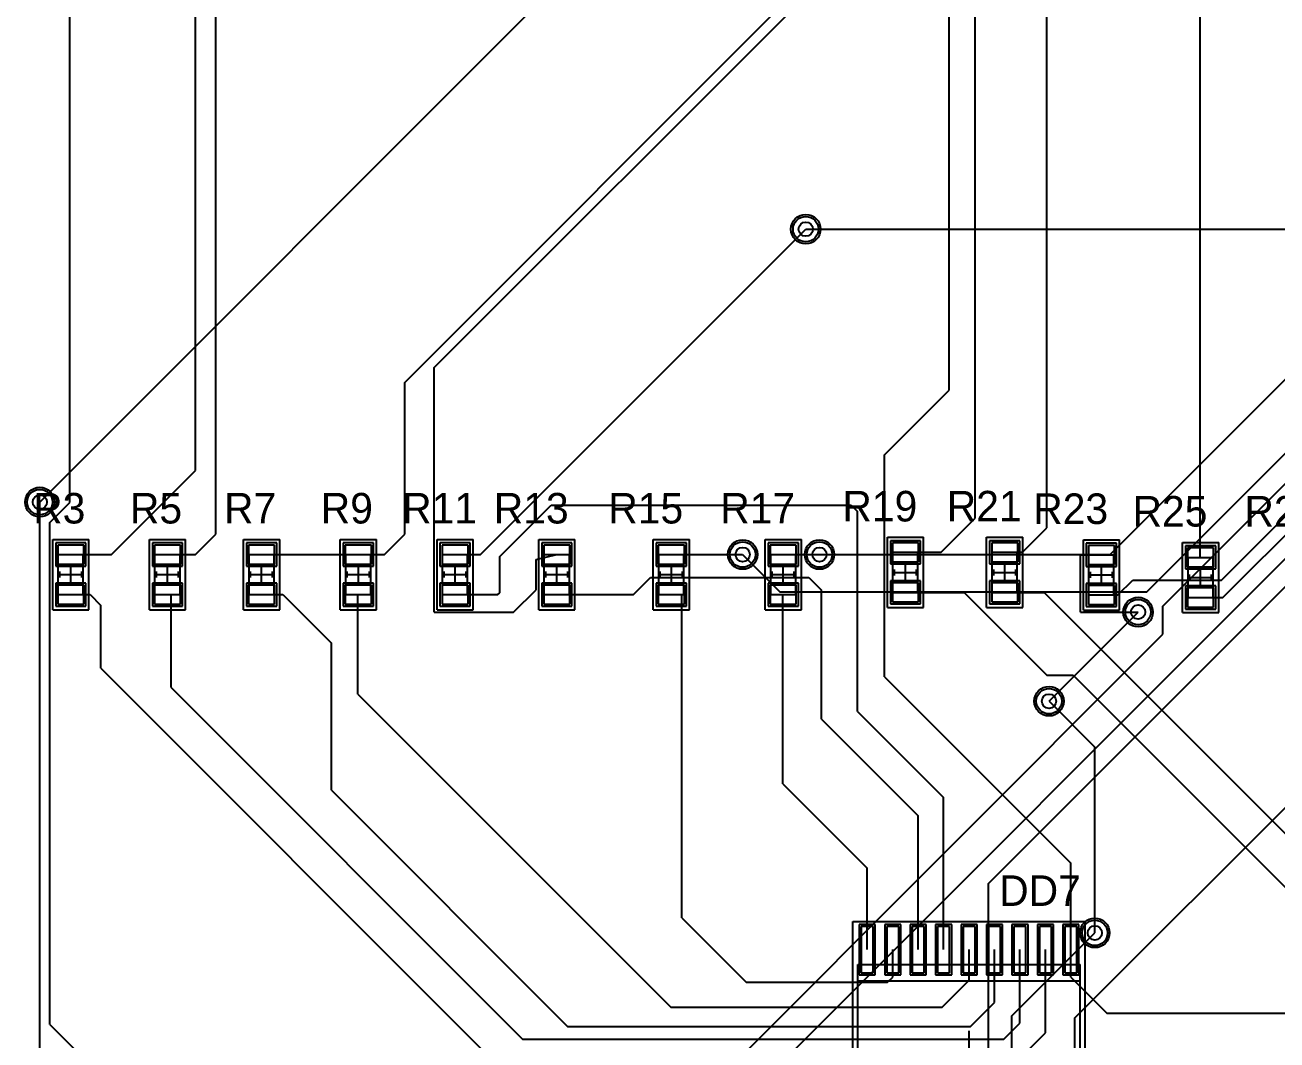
# Model space of a CAD drawing. Header units: millimetres. Extents: x 26 to 338, y 26 to 225.
# Drawn here: x 68.1 to 130.6, y 131.2 to 181.9 of the extents above; entities that cross this region are included whole.
import ezdxf

# ---------------------------------------------------------------- set-up
doc = ezdxf.new("R2010")
doc.units = ezdxf.units.MM
for name, color, linetype in [('BottomLayer', 5, 'Continuous'), ('BottomSolder', 6, 'Continuous'), ('Mechanical13', 56, 'Continuous'), ('Mechanical15', 56, 'Continuous'), ('MultiLayer', 9, 'Continuous'), ('TopLayer', 1, 'Continuous'), ('TopOverlay', 2, 'Continuous'), ('TopPaste', 8, 'Continuous'), ('TopSolder', 216, 'Continuous'), ('ViaHoleLayer', 16, 'Continuous')]:
    doc.layers.add(name, color=color, linetype=linetype)

msp = doc.modelspace()

# ---------------------------------------------------------------- linework, layer by layer
at = {"layer": 'BottomLayer'}
for p, q in [((68.809, 158.064), (95.758, 185.014)), ((122.225, 155.448), (151.435, 184.658)), ((124.856, 152.872), (155.854, 183.871)), ((98.577, 122.86), (158.039, 182.321)), ((124.054, 153.594), (152.451, 181.991)), ((116.154, 139.04), (158.928, 181.813)), ((107.036, 171.679), (131.623, 171.679)), ((120.472, 132.334), (150.165, 162.027)), ((103.886, 155.448), (105.74, 153.594)), ((107.721, 155.448), (122.225, 155.448)), ((105.74, 153.594), (124.054, 153.594)), ((119.177, 148.133), (123.622, 152.578)), ((124.856, 151.469), (124.856, 152.872)), ((97.104, 123.717), (124.856, 151.469)), ((116.154, 120.396), (116.154, 139.04)), ((117.323, 132.436), (121.463, 136.576)), ((117.323, 120.193), (117.323, 132.436)), ((120.472, 130.2), (120.472, 132.334))]:
    msp.add_line(p, q, dxfattribs=at)
for centre in [(107.036, 171.679), (68.809, 158.064), (103.886, 155.448), (107.721, 155.448), (123.622, 152.578), (119.177, 148.133), (121.463, 136.576)]:
    msp.add_circle(centre, 0.635, dxfattribs=at)
at = {"layer": 'BottomSolder'}
for centre in [(107.036, 171.679), (68.809, 158.064), (103.886, 155.448), (107.721, 155.448), (123.622, 152.578), (119.177, 148.133), (121.463, 136.576)]:
    msp.add_circle(centre, 0.737, dxfattribs=at)
at = {"layer": 'Mechanical13'}
for p, q in [((69.73, 153.448), (69.73, 155.448)), ((69.73, 155.448), (70.98, 155.448)), ((70.98, 153.448), (70.98, 155.448)), ((74.556, 153.448), (74.556, 155.448)), ((74.556, 155.448), (75.806, 155.448)), ((75.806, 153.448), (75.806, 155.448)), ((79.255, 153.448), (79.255, 155.448)), ((79.255, 155.448), (80.505, 155.448)), ((80.505, 153.448), (80.505, 155.448)), ((84.081, 153.448), (84.081, 155.448)), ((84.081, 155.448), (85.331, 155.448)), ((85.331, 153.448), (85.331, 155.448)), ((88.907, 153.448), (88.907, 155.448)), ((88.907, 155.448), (90.157, 155.448)), ((90.157, 153.448), (90.157, 155.448)), ((93.987, 153.448), (93.987, 155.448)), ((93.987, 155.448), (95.237, 155.448)), ((95.237, 153.448), (95.237, 155.448)), ((99.702, 153.448), (99.702, 155.448)), ((99.702, 155.448), (100.952, 155.448)), ((100.952, 153.448), (100.952, 155.448)), ((105.29, 153.448), (105.29, 155.448)), ((105.29, 155.448), (106.54, 155.448)), ((106.54, 153.448), (106.54, 155.448)), ((111.386, 153.559), (111.386, 155.559)), ((111.386, 155.559), (112.636, 155.559)), ((112.636, 153.559), (112.636, 155.559)), ((116.339, 153.559), (116.339, 155.559)), ((116.339, 155.559), (117.589, 155.559)), ((117.589, 153.559), (117.589, 155.559)), ((121.165, 153.432), (121.165, 155.432)), ((121.165, 155.432), (122.415, 155.432)), ((122.415, 153.432), (122.415, 155.432)), ((126.118, 153.305), (126.118, 155.305)), ((126.118, 155.305), (127.368, 155.305)), ((127.368, 153.305), (127.368, 155.305)), ((69.73, 153.448), (70.98, 153.448)), ((74.556, 153.448), (75.806, 153.448)), ((79.255, 153.448), (80.505, 153.448)), ((84.081, 153.448), (85.331, 153.448)), ((88.907, 153.448), (90.157, 153.448)), ((93.987, 153.448), (95.237, 153.448)), ((99.702, 153.448), (100.952, 153.448)), ((105.29, 153.448), (106.54, 153.448)), ((111.386, 153.559), (112.636, 153.559)), ((116.339, 153.559), (117.589, 153.559)), ((121.165, 153.432), (122.415, 153.432)), ((126.118, 153.305), (127.368, 153.305)), ((109.636, 134.991), (120.736, 134.991)), ((109.636, 127.391), (109.636, 134.991)), ((120.736, 127.391), (120.736, 134.991))]:
    msp.add_line(p, q, dxfattribs=at)
at = {"layer": 'Mechanical15'}
for p, q in [((111.111, 152.809), (111.111, 156.309)), ((111.111, 156.309), (112.911, 156.309)), ((112.911, 152.809), (112.911, 156.309)), ((116.064, 152.809), (116.064, 156.309)), ((116.064, 156.309), (117.864, 156.309)), ((117.864, 152.809), (117.864, 156.309)), ((69.455, 152.698), (69.455, 156.198)), ((69.455, 156.198), (71.255, 156.198)), ((71.255, 152.698), (71.255, 156.198)), ((74.281, 152.698), (74.281, 156.198)), ((74.281, 156.198), (76.081, 156.198)), ((76.081, 152.698), (76.081, 156.198)), ((78.98, 152.698), (78.98, 156.198)), ((78.98, 156.198), (80.78, 156.198)), ((80.78, 152.698), (80.78, 156.198)), ((83.806, 152.698), (83.806, 156.198)), ((83.806, 156.198), (85.606, 156.198)), ((85.606, 152.698), (85.606, 156.198)), ((88.632, 152.698), (88.632, 156.198)), ((88.632, 156.198), (90.432, 156.198)), ((90.432, 152.698), (90.432, 156.198)), ((93.712, 152.698), (93.712, 156.198)), ((93.712, 156.198), (95.512, 156.198)), ((95.512, 152.698), (95.512, 156.198)), ((99.427, 152.698), (99.427, 156.198)), ((99.427, 156.198), (101.227, 156.198)), ((101.227, 152.698), (101.227, 156.198)), ((105.015, 152.698), (105.015, 156.198)), ((105.015, 156.198), (106.815, 156.198)), ((106.815, 152.698), (106.815, 156.198)), ((120.89, 152.682), (120.89, 156.182)), ((120.89, 156.182), (122.69, 156.182)), ((122.69, 152.682), (122.69, 156.182)), ((125.843, 152.555), (125.843, 156.055)), ((125.843, 156.055), (127.643, 156.055)), ((127.643, 152.555), (127.643, 156.055)), ((112.011, 154.059), (112.011, 155.059)), ((116.964, 154.059), (116.964, 155.059)), ((69.855, 154.448), (70.855, 154.448)), ((70.355, 153.948), (70.355, 154.948)), ((74.681, 154.448), (75.681, 154.448)), ((75.181, 153.948), (75.181, 154.948)), ((79.38, 154.448), (80.38, 154.448)), ((79.88, 153.948), (79.88, 154.948)), ((84.206, 154.448), (85.206, 154.448)), ((84.706, 153.948), (84.706, 154.948)), ((89.032, 154.448), (90.032, 154.448)), ((89.532, 153.948), (89.532, 154.948)), ((94.112, 154.448), (95.112, 154.448)), ((94.612, 153.948), (94.612, 154.948)), ((99.827, 154.448), (100.827, 154.448)), ((100.327, 153.948), (100.327, 154.948)), ((105.415, 154.448), (106.415, 154.448)), ((105.915, 153.948), (105.915, 154.948)), ((111.511, 154.559), (112.511, 154.559)), ((116.464, 154.559), (117.464, 154.559)), ((121.29, 154.432), (122.29, 154.432)), ((121.79, 153.932), (121.79, 154.932)), ((126.743, 153.805), (126.743, 154.805)), ((126.243, 154.305), (127.243, 154.305)), ((69.455, 152.698), (71.255, 152.698)), ((74.281, 152.698), (76.081, 152.698)), ((78.98, 152.698), (80.78, 152.698)), ((83.806, 152.698), (85.606, 152.698)), ((88.632, 152.698), (90.432, 152.698)), ((93.712, 152.698), (95.512, 152.698)), ((99.427, 152.698), (101.227, 152.698)), ((105.015, 152.698), (106.815, 152.698)), ((111.111, 152.809), (112.911, 152.809)), ((116.064, 152.809), (117.864, 152.809)), ((120.89, 152.682), (122.69, 152.682)), ((125.843, 152.555), (127.643, 152.555)), ((109.386, 137.141), (120.986, 137.141)), ((109.386, 125.241), (109.386, 137.141)), ((120.986, 125.241), (120.986, 137.141)), ((115.186, 130.691), (115.186, 131.691))]:
    msp.add_line(p, q, dxfattribs=at)
at = {"layer": 'MultiLayer'}
for centre in [(107.036, 171.679), (68.809, 158.064), (103.886, 155.448), (107.721, 155.448), (123.622, 152.578), (119.177, 148.133), (121.463, 136.576)]:
    msp.add_circle(centre, 0.635, dxfattribs=at)
at = {"layer": 'TopLayer'}
for p, q in [((119.075, 156.778), (119.075, 211.861)), ((115.494, 157.261), (115.494, 211.234)), ((114.198, 163.652), (114.198, 210.879)), ((76.581, 159.639), (76.581, 209.626)), ((77.597, 156.464), (77.597, 203.911)), ((87.02, 164.033), (112.319, 189.332)), ((88.494, 164.77), (113.538, 189.814)), ((126.721, 155.305), (126.721, 189.763)), ((70.307, 158.039), (70.307, 188.57)), ((90.805, 155.448), (107.036, 171.679)), ((88.494, 152.578), (88.494, 164.77)), ((87.02, 156.464), (87.02, 164.033)), ((110.973, 160.426), (114.198, 163.652)), ((110.973, 149.352), (110.973, 160.426)), ((72.39, 155.448), (76.581, 159.639)), ((127.787, 154.178), (132.033, 158.424)), ((68.809, 97.587), (68.809, 158.064)), ((69.317, 157.048), (70.307, 158.039)), ((91.761, 155.351), (94.322, 157.912)), ((94.322, 157.912), (109.302, 157.912)), ((109.302, 157.912), (109.626, 157.587)), ((109.626, 147.625), (109.626, 157.587)), ((127.854, 153.305), (132.469, 157.92)), ((69.317, 132.004), (69.317, 157.048)), ((113.792, 155.559), (115.494, 157.261)), ((76.581, 155.448), (77.597, 156.464)), ((86.004, 155.448), (87.02, 156.464)), ((117.856, 155.559), (119.075, 156.778)), ((71.005, 155.923), (69.705, 155.923)), ((69.705, 155.923), (69.705, 154.973)), ((71.005, 154.973), (71.005, 155.923)), ((75.831, 155.923), (74.531, 155.923)), ((74.531, 155.923), (74.531, 154.973)), ((75.831, 154.973), (75.831, 155.923)), ((80.53, 155.923), (79.23, 155.923)), ((79.23, 155.923), (79.23, 154.973)), ((80.53, 154.973), (80.53, 155.923)), ((85.356, 155.923), (84.056, 155.923)), ((84.056, 155.923), (84.056, 154.973)), ((85.356, 154.973), (85.356, 155.923)), ((90.182, 155.923), (88.882, 155.923)), ((88.882, 155.923), (88.882, 154.973)), ((90.182, 154.973), (90.182, 155.923)), ((95.262, 155.923), (93.962, 155.923)), ((93.962, 155.923), (93.962, 154.973)), ((95.262, 154.973), (95.262, 155.923)), ((100.977, 155.923), (99.677, 155.923)), ((99.677, 155.923), (99.677, 154.973)), ((100.977, 154.973), (100.977, 155.923)), ((106.565, 155.923), (105.265, 155.923)), ((105.265, 155.923), (105.265, 154.973)), ((106.565, 154.973), (106.565, 155.923)), ((112.661, 156.034), (111.361, 156.034)), ((111.361, 156.034), (111.361, 155.084)), ((112.661, 155.084), (112.661, 156.034)), ((117.614, 156.034), (116.314, 156.034)), ((116.314, 156.034), (116.314, 155.084)), ((117.614, 155.084), (117.614, 156.034)), ((122.44, 155.907), (121.14, 155.907)), ((121.14, 155.907), (121.14, 154.957)), ((122.44, 154.957), (122.44, 155.907)), ((127.393, 155.78), (126.093, 155.78)), ((126.093, 155.78), (126.093, 154.83)), ((127.393, 154.83), (127.393, 155.78)), ((69.705, 154.973), (71.005, 154.973)), ((70.355, 155.448), (72.39, 155.448)), ((74.531, 154.973), (75.831, 154.973)), ((75.181, 155.448), (76.581, 155.448)), ((79.23, 154.973), (80.53, 154.973)), ((79.88, 155.448), (84.706, 155.448)), ((84.056, 154.973), (85.356, 154.973)), ((84.706, 155.448), (86.004, 155.448)), ((88.882, 154.973), (90.182, 154.973)), ((89.532, 155.448), (90.805, 155.448)), ((91.761, 153.539), (91.761, 155.351)), ((93.574, 155.194), (94.612, 155.448)), ((93.574, 153.695), (93.574, 155.194)), ((93.962, 154.973), (95.262, 154.973)), ((99.677, 154.973), (100.977, 154.973)), ((100.327, 155.448), (103.886, 155.448)), ((105.265, 154.973), (106.565, 154.973)), ((105.915, 155.448), (107.721, 155.448)), ((111.361, 155.084), (112.661, 155.084)), ((112.011, 155.559), (113.792, 155.559)), ((116.314, 155.084), (117.614, 155.084)), ((116.964, 155.559), (117.856, 155.559)), ((120.752, 152.578), (120.752, 155.432)), ((120.752, 155.432), (121.79, 155.432)), ((121.14, 154.957), (122.44, 154.957)), ((126.721, 155.305), (126.743, 155.305)), ((126.093, 154.83), (127.393, 154.83)), ((71.005, 153.923), (69.705, 153.923)), ((69.705, 153.923), (69.705, 152.973)), ((71.005, 152.973), (71.005, 153.923)), ((75.831, 153.923), (74.531, 153.923)), ((74.531, 153.923), (74.531, 152.973)), ((75.831, 152.973), (75.831, 153.923)), ((80.53, 153.923), (79.23, 153.923)), ((79.23, 153.923), (79.23, 152.973)), ((80.53, 152.973), (80.53, 153.923)), ((85.356, 153.923), (84.056, 153.923)), ((84.056, 153.923), (84.056, 152.973)), ((85.356, 152.973), (85.356, 153.923)), ((90.182, 153.923), (88.882, 153.923)), ((88.882, 153.923), (88.882, 152.973)), ((90.182, 152.973), (90.182, 153.923)), ((95.262, 153.923), (93.962, 153.923)), ((93.962, 153.923), (93.962, 152.973)), ((95.262, 152.973), (95.262, 153.923)), ((98.432, 153.448), (99.289, 154.305)), ((99.289, 154.305), (107.188, 154.305)), ((100.977, 153.923), (99.677, 153.923)), ((99.677, 153.923), (99.677, 152.973)), ((100.977, 152.973), (100.977, 153.923)), ((106.565, 153.923), (105.265, 153.923)), ((105.265, 153.923), (105.265, 152.973)), ((106.565, 152.973), (106.565, 153.923)), ((107.188, 154.305), (107.823, 153.67)), ((112.661, 154.034), (111.361, 154.034)), ((111.361, 154.034), (111.361, 153.084)), ((112.661, 153.084), (112.661, 154.034)), ((117.614, 154.034), (116.314, 154.034)), ((116.314, 154.034), (116.314, 153.084)), ((117.614, 153.084), (117.614, 154.034)), ((122.44, 153.907), (121.14, 153.907)), ((121.14, 153.907), (121.14, 152.957)), ((122.44, 152.957), (122.44, 153.907)), ((122.611, 153.432), (123.357, 154.178)), ((123.357, 154.178), (127.787, 154.178)), ((127.393, 153.78), (126.093, 153.78)), ((126.093, 153.78), (126.093, 152.83)), ((127.393, 152.83), (127.393, 153.78)), ((70.355, 153.448), (71.317, 153.448)), ((71.317, 153.448), (71.857, 152.908)), ((75.181, 153.448), (75.362, 153.448)), ((75.362, 148.819), (75.362, 153.448)), ((79.88, 153.448), (80.943, 153.448)), ((80.943, 153.448), (83.363, 151.028)), ((84.684, 153.448), (84.706, 153.448)), ((84.684, 148.488), (84.684, 153.448)), ((89.532, 153.448), (91.671, 153.448)), ((91.671, 153.448), (91.761, 153.539)), ((92.456, 152.578), (93.574, 153.695)), ((94.612, 153.448), (98.432, 153.448)), ((100.327, 153.448), (100.85, 153.448)), ((100.85, 137.326), (100.85, 153.448)), ((105.893, 153.448), (105.915, 153.448)), ((105.893, 144.018), (105.893, 153.448)), ((107.823, 147.244), (107.823, 153.67)), ((111.361, 153.084), (112.661, 153.084)), ((112.011, 153.559), (114.935, 153.559)), ((114.935, 153.559), (119.066, 149.428)), ((116.314, 153.084), (117.614, 153.084)), ((116.964, 153.559), (118.932, 153.559)), ((118.932, 153.559), (138.908, 133.583)), ((121.79, 153.432), (122.611, 153.432)), ((126.743, 153.305), (127.854, 153.305)), ((69.705, 152.973), (71.005, 152.973)), ((71.857, 149.784), (71.857, 152.908)), ((74.531, 152.973), (75.831, 152.973)), ((79.23, 152.973), (80.53, 152.973)), ((84.056, 152.973), (85.356, 152.973)), ((88.494, 152.578), (92.456, 152.578)), ((88.882, 152.973), (90.182, 152.973)), ((93.962, 152.973), (95.262, 152.973)), ((99.677, 152.973), (100.977, 152.973)), ((105.265, 152.973), (106.565, 152.973)), ((120.752, 152.578), (123.622, 152.578)), ((121.14, 152.957), (122.44, 152.957)), ((126.093, 152.83), (127.393, 152.83)), ((83.363, 143.688), (83.363, 151.028)), ((71.857, 149.784), (90.893, 130.747)), ((110.973, 149.352), (120.266, 140.059)), ((119.066, 149.428), (120.381, 149.428)), ((120.381, 149.428), (136.729, 133.079)), ((75.362, 148.819), (92.9, 131.281)), ((84.684, 148.488), (100.305, 132.867)), ((119.177, 148.133), (121.463, 145.847)), ((109.626, 147.625), (113.916, 143.335)), ((107.823, 147.244), (112.646, 142.421)), ((121.463, 136.576), (121.463, 145.847)), ((105.893, 144.018), (110.106, 139.805)), ((83.363, 143.688), (95.148, 131.902)), ((113.916, 135.741), (113.916, 143.335)), ((112.646, 135.741), (112.646, 142.421)), ((120.266, 135.741), (120.266, 140.059)), ((110.106, 135.741), (110.106, 139.805)), ((100.85, 137.326), (104.064, 134.112)), ((110.406, 136.891), (109.806, 136.891)), ((109.806, 136.891), (109.806, 134.591)), ((110.406, 134.591), (110.406, 136.891)), ((111.676, 136.891), (111.076, 136.891)), ((111.076, 136.891), (111.076, 134.591)), ((111.676, 134.591), (111.676, 136.891)), ((112.946, 136.891), (112.346, 136.891)), ((112.346, 136.891), (112.346, 134.591)), ((112.946, 134.591), (112.946, 136.891)), ((114.216, 136.891), (113.616, 136.891)), ((113.616, 136.891), (113.616, 134.591)), ((114.216, 134.591), (114.216, 136.891)), ((115.486, 136.891), (114.886, 136.891)), ((114.886, 136.891), (114.886, 134.591)), ((115.486, 134.591), (115.486, 136.891)), ((116.756, 136.891), (116.156, 136.891)), ((116.156, 136.891), (116.156, 134.591)), ((116.756, 134.591), (116.756, 136.891)), ((118.026, 136.891), (117.426, 136.891)), ((117.426, 136.891), (117.426, 134.591)), ((118.026, 134.591), (118.026, 136.891)), ((119.296, 136.891), (118.696, 136.891)), ((118.696, 136.891), (118.696, 134.591)), ((119.296, 134.591), (119.296, 136.891)), ((120.566, 136.891), (119.966, 136.891)), ((119.966, 136.891), (119.966, 134.591)), ((120.566, 134.591), (120.566, 136.891)), ((111.376, 134.366), (111.376, 135.741)), ((115.186, 134.214), (115.186, 135.741)), ((116.456, 133.096), (116.456, 135.741)), ((117.726, 132.08), (117.726, 135.741)), ((118.996, 131.591), (118.996, 135.741)), ((120.266, 134.369), (120.266, 135.741)), ((109.806, 134.591), (110.406, 134.591)), ((111.076, 134.591), (111.676, 134.591)), ((111.122, 134.112), (111.376, 134.366)), ((112.346, 134.591), (112.946, 134.591)), ((113.616, 134.591), (114.216, 134.591)), ((114.886, 134.591), (115.486, 134.591)), ((116.156, 134.591), (116.756, 134.591)), ((117.426, 134.591), (118.026, 134.591)), ((118.696, 134.591), (119.296, 134.591)), ((119.966, 134.591), (120.566, 134.591)), ((120.266, 134.369), (122.06, 132.575)), ((104.064, 134.112), (111.122, 134.112)), ((113.84, 132.867), (115.186, 134.214)), ((115.262, 131.902), (116.456, 133.096)), ((100.305, 132.867), (113.84, 132.867)), ((122.06, 132.575), (153.784, 132.575)), ((69.317, 132.004), (93.243, 108.077)), ((95.148, 131.902), (115.262, 131.902)), ((116.927, 131.281), (117.726, 132.08)), ((92.9, 131.281), (116.927, 131.281)), ((118.152, 130.747), (118.996, 131.591))]:
    msp.add_line(p, q, dxfattribs=at)
for centre in [(107.036, 171.679), (68.809, 158.064), (103.886, 155.448), (107.721, 155.448), (123.622, 152.578), (119.177, 148.133), (121.463, 136.576)]:
    msp.add_circle(centre, 0.635, dxfattribs=at)
at = {"layer": 'TopOverlay'}
for p, q in [((69.805, 154.298), (69.805, 154.598)), ((70.905, 154.298), (70.905, 154.598)), ((74.631, 154.298), (74.631, 154.598)), ((75.731, 154.298), (75.731, 154.598)), ((79.33, 154.298), (79.33, 154.598)), ((80.43, 154.298), (80.43, 154.598)), ((84.156, 154.298), (84.156, 154.598)), ((85.256, 154.298), (85.256, 154.598)), ((88.982, 154.298), (88.982, 154.598)), ((90.082, 154.298), (90.082, 154.598)), ((94.062, 154.298), (94.062, 154.598)), ((95.162, 154.298), (95.162, 154.598)), ((99.777, 154.298), (99.777, 154.598)), ((100.877, 154.298), (100.877, 154.598)), ((105.365, 154.298), (105.365, 154.598)), ((106.465, 154.298), (106.465, 154.598)), ((111.461, 154.409), (111.461, 154.709)), ((112.561, 154.409), (112.561, 154.709)), ((116.414, 154.409), (116.414, 154.709)), ((117.514, 154.409), (117.514, 154.709)), ((121.24, 154.282), (121.24, 154.582)), ((122.34, 154.282), (122.34, 154.582)), ((126.193, 154.155), (126.193, 154.455)), ((127.293, 154.155), (127.293, 154.455)), ((109.636, 134.191), (120.736, 134.191)), ((109.636, 128.191), (109.636, 134.191)), ((120.736, 128.191), (120.736, 134.191))]:
    msp.add_line(p, q, dxfattribs=at)
at = {"layer": 'TopPaste'}
for p, q in [((71.005, 155.923), (69.705, 155.923)), ((69.705, 155.923), (69.705, 154.973)), ((71.005, 154.973), (71.005, 155.923)), ((75.831, 155.923), (74.531, 155.923)), ((74.531, 155.923), (74.531, 154.973)), ((75.831, 154.973), (75.831, 155.923)), ((80.53, 155.923), (79.23, 155.923)), ((79.23, 155.923), (79.23, 154.973)), ((80.53, 154.973), (80.53, 155.923)), ((85.356, 155.923), (84.056, 155.923)), ((84.056, 155.923), (84.056, 154.973)), ((85.356, 154.973), (85.356, 155.923)), ((90.182, 155.923), (88.882, 155.923)), ((88.882, 155.923), (88.882, 154.973)), ((90.182, 154.973), (90.182, 155.923)), ((95.262, 155.923), (93.962, 155.923)), ((93.962, 155.923), (93.962, 154.973)), ((95.262, 154.973), (95.262, 155.923)), ((100.977, 155.923), (99.677, 155.923)), ((99.677, 155.923), (99.677, 154.973)), ((100.977, 154.973), (100.977, 155.923)), ((106.565, 155.923), (105.265, 155.923)), ((105.265, 155.923), (105.265, 154.973)), ((106.565, 154.973), (106.565, 155.923)), ((112.661, 156.034), (111.361, 156.034)), ((111.361, 156.034), (111.361, 155.084)), ((112.661, 155.084), (112.661, 156.034)), ((117.614, 156.034), (116.314, 156.034)), ((116.314, 156.034), (116.314, 155.084)), ((117.614, 155.084), (117.614, 156.034)), ((122.44, 155.907), (121.14, 155.907)), ((121.14, 155.907), (121.14, 154.957)), ((122.44, 154.957), (122.44, 155.907)), ((127.393, 155.78), (126.093, 155.78)), ((126.093, 155.78), (126.093, 154.83)), ((127.393, 154.83), (127.393, 155.78)), ((69.705, 154.973), (71.005, 154.973)), ((74.531, 154.973), (75.831, 154.973)), ((79.23, 154.973), (80.53, 154.973)), ((84.056, 154.973), (85.356, 154.973)), ((88.882, 154.973), (90.182, 154.973)), ((93.962, 154.973), (95.262, 154.973)), ((99.677, 154.973), (100.977, 154.973)), ((105.265, 154.973), (106.565, 154.973)), ((111.361, 155.084), (112.661, 155.084)), ((116.314, 155.084), (117.614, 155.084)), ((121.14, 154.957), (122.44, 154.957)), ((126.093, 154.83), (127.393, 154.83)), ((71.005, 153.923), (69.705, 153.923)), ((69.705, 153.923), (69.705, 152.973)), ((71.005, 152.973), (71.005, 153.923)), ((75.831, 153.923), (74.531, 153.923)), ((74.531, 153.923), (74.531, 152.973)), ((75.831, 152.973), (75.831, 153.923)), ((80.53, 153.923), (79.23, 153.923)), ((79.23, 153.923), (79.23, 152.973)), ((80.53, 152.973), (80.53, 153.923)), ((85.356, 153.923), (84.056, 153.923)), ((84.056, 153.923), (84.056, 152.973)), ((85.356, 152.973), (85.356, 153.923)), ((90.182, 153.923), (88.882, 153.923)), ((88.882, 153.923), (88.882, 152.973)), ((90.182, 152.973), (90.182, 153.923)), ((95.262, 153.923), (93.962, 153.923)), ((93.962, 153.923), (93.962, 152.973)), ((95.262, 152.973), (95.262, 153.923)), ((100.977, 153.923), (99.677, 153.923)), ((99.677, 153.923), (99.677, 152.973)), ((100.977, 152.973), (100.977, 153.923)), ((106.565, 153.923), (105.265, 153.923)), ((105.265, 153.923), (105.265, 152.973)), ((106.565, 152.973), (106.565, 153.923)), ((112.661, 154.034), (111.361, 154.034)), ((111.361, 154.034), (111.361, 153.084)), ((112.661, 153.084), (112.661, 154.034)), ((117.614, 154.034), (116.314, 154.034)), ((116.314, 154.034), (116.314, 153.084)), ((117.614, 153.084), (117.614, 154.034)), ((122.44, 153.907), (121.14, 153.907)), ((121.14, 153.907), (121.14, 152.957)), ((122.44, 152.957), (122.44, 153.907)), ((127.393, 153.78), (126.093, 153.78)), ((126.093, 153.78), (126.093, 152.83)), ((127.393, 152.83), (127.393, 153.78)), ((111.361, 153.084), (112.661, 153.084)), ((116.314, 153.084), (117.614, 153.084)), ((69.705, 152.973), (71.005, 152.973)), ((74.531, 152.973), (75.831, 152.973)), ((79.23, 152.973), (80.53, 152.973)), ((84.056, 152.973), (85.356, 152.973)), ((88.882, 152.973), (90.182, 152.973)), ((93.962, 152.973), (95.262, 152.973)), ((99.677, 152.973), (100.977, 152.973)), ((105.265, 152.973), (106.565, 152.973)), ((121.14, 152.957), (122.44, 152.957)), ((126.093, 152.83), (127.393, 152.83)), ((110.406, 136.891), (109.806, 136.891)), ((109.806, 136.891), (109.806, 134.591)), ((110.406, 134.591), (110.406, 136.891)), ((111.676, 136.891), (111.076, 136.891)), ((111.076, 136.891), (111.076, 134.591)), ((111.676, 134.591), (111.676, 136.891)), ((112.946, 136.891), (112.346, 136.891)), ((112.346, 136.891), (112.346, 134.591)), ((112.946, 134.591), (112.946, 136.891)), ((114.216, 136.891), (113.616, 136.891)), ((113.616, 136.891), (113.616, 134.591)), ((114.216, 134.591), (114.216, 136.891)), ((115.486, 136.891), (114.886, 136.891)), ((114.886, 136.891), (114.886, 134.591)), ((115.486, 134.591), (115.486, 136.891)), ((116.756, 136.891), (116.156, 136.891)), ((116.156, 136.891), (116.156, 134.591)), ((116.756, 134.591), (116.756, 136.891)), ((118.026, 136.891), (117.426, 136.891)), ((117.426, 136.891), (117.426, 134.591)), ((118.026, 134.591), (118.026, 136.891)), ((119.296, 136.891), (118.696, 136.891)), ((118.696, 136.891), (118.696, 134.591)), ((119.296, 134.591), (119.296, 136.891)), ((120.566, 136.891), (119.966, 136.891)), ((119.966, 136.891), (119.966, 134.591)), ((120.566, 134.591), (120.566, 136.891)), ((109.806, 134.591), (110.406, 134.591)), ((111.076, 134.591), (111.676, 134.591)), ((112.346, 134.591), (112.946, 134.591)), ((113.616, 134.591), (114.216, 134.591)), ((114.886, 134.591), (115.486, 134.591)), ((116.156, 134.591), (116.756, 134.591)), ((117.426, 134.591), (118.026, 134.591)), ((118.696, 134.591), (119.296, 134.591)), ((119.966, 134.591), (120.566, 134.591))]:
    msp.add_line(p, q, dxfattribs=at)
at = {"layer": 'TopSolder'}
for p, q in [((71.107, 156.025), (69.603, 156.025)), ((69.603, 156.025), (69.603, 154.871)), ((71.107, 154.871), (71.107, 156.025)), ((75.933, 156.025), (74.429, 156.025)), ((74.429, 156.025), (74.429, 154.871)), ((75.933, 154.871), (75.933, 156.025)), ((80.632, 156.025), (79.128, 156.025)), ((79.128, 156.025), (79.128, 154.871)), ((80.632, 154.871), (80.632, 156.025)), ((85.458, 156.025), (83.954, 156.025)), ((83.954, 156.025), (83.954, 154.871)), ((85.458, 154.871), (85.458, 156.025)), ((90.284, 156.025), (88.78, 156.025)), ((88.78, 156.025), (88.78, 154.871)), ((90.284, 154.871), (90.284, 156.025)), ((95.364, 156.025), (93.86, 156.025)), ((93.86, 156.025), (93.86, 154.871)), ((95.364, 154.871), (95.364, 156.025)), ((101.079, 156.025), (99.575, 156.025)), ((99.575, 156.025), (99.575, 154.871)), ((101.079, 154.871), (101.079, 156.025)), ((106.667, 156.025), (105.163, 156.025)), ((105.163, 156.025), (105.163, 154.871)), ((106.667, 154.871), (106.667, 156.025)), ((112.763, 156.136), (111.259, 156.136)), ((111.259, 156.136), (111.259, 154.982)), ((112.763, 154.982), (112.763, 156.136)), ((117.716, 156.136), (116.212, 156.136)), ((116.212, 156.136), (116.212, 154.982)), ((117.716, 154.982), (117.716, 156.136)), ((122.542, 156.009), (121.038, 156.009)), ((121.038, 156.009), (121.038, 154.855)), ((122.542, 154.855), (122.542, 156.009)), ((127.495, 155.882), (125.991, 155.882)), ((125.991, 155.882), (125.991, 154.728)), ((127.495, 154.728), (127.495, 155.882)), ((111.259, 154.982), (112.763, 154.982)), ((116.212, 154.982), (117.716, 154.982)), ((69.603, 154.871), (71.107, 154.871)), ((74.429, 154.871), (75.933, 154.871)), ((79.128, 154.871), (80.632, 154.871)), ((83.954, 154.871), (85.458, 154.871)), ((88.78, 154.871), (90.284, 154.871)), ((93.86, 154.871), (95.364, 154.871)), ((99.575, 154.871), (101.079, 154.871)), ((105.163, 154.871), (106.667, 154.871)), ((121.038, 154.855), (122.542, 154.855)), ((125.991, 154.728), (127.495, 154.728)), ((71.107, 154.025), (69.603, 154.025)), ((69.603, 154.025), (69.603, 152.871)), ((71.107, 152.871), (71.107, 154.025)), ((75.933, 154.025), (74.429, 154.025)), ((74.429, 154.025), (74.429, 152.871)), ((75.933, 152.871), (75.933, 154.025)), ((80.632, 154.025), (79.128, 154.025)), ((79.128, 154.025), (79.128, 152.871)), ((80.632, 152.871), (80.632, 154.025)), ((85.458, 154.025), (83.954, 154.025)), ((83.954, 154.025), (83.954, 152.871)), ((85.458, 152.871), (85.458, 154.025)), ((90.284, 154.025), (88.78, 154.025)), ((88.78, 154.025), (88.78, 152.871)), ((90.284, 152.871), (90.284, 154.025)), ((95.364, 154.025), (93.86, 154.025)), ((93.86, 154.025), (93.86, 152.871)), ((95.364, 152.871), (95.364, 154.025)), ((101.079, 154.025), (99.575, 154.025)), ((99.575, 154.025), (99.575, 152.871)), ((101.079, 152.871), (101.079, 154.025)), ((106.667, 154.025), (105.163, 154.025)), ((105.163, 154.025), (105.163, 152.871)), ((106.667, 152.871), (106.667, 154.025)), ((112.763, 154.136), (111.259, 154.136)), ((111.259, 154.136), (111.259, 152.982)), ((112.763, 152.982), (112.763, 154.136)), ((117.716, 154.136), (116.212, 154.136)), ((116.212, 154.136), (116.212, 152.982)), ((117.716, 152.982), (117.716, 154.136)), ((122.542, 154.009), (121.038, 154.009)), ((121.038, 154.009), (121.038, 152.855)), ((122.542, 152.855), (122.542, 154.009)), ((127.495, 153.882), (125.991, 153.882)), ((125.991, 153.882), (125.991, 152.728)), ((127.495, 152.728), (127.495, 153.882)), ((69.603, 152.871), (71.107, 152.871)), ((74.429, 152.871), (75.933, 152.871)), ((79.128, 152.871), (80.632, 152.871)), ((83.954, 152.871), (85.458, 152.871)), ((88.78, 152.871), (90.284, 152.871)), ((93.86, 152.871), (95.364, 152.871)), ((99.575, 152.871), (101.079, 152.871)), ((105.163, 152.871), (106.667, 152.871)), ((111.259, 152.982), (112.763, 152.982)), ((116.212, 152.982), (117.716, 152.982)), ((121.038, 152.855), (122.542, 152.855)), ((125.991, 152.728), (127.495, 152.728)), ((110.508, 136.993), (109.704, 136.993)), ((109.704, 136.993), (109.704, 134.489)), ((110.508, 134.489), (110.508, 136.993)), ((111.778, 136.993), (110.974, 136.993)), ((110.974, 136.993), (110.974, 134.489)), ((111.778, 134.489), (111.778, 136.993)), ((113.048, 136.993), (112.244, 136.993)), ((112.244, 136.993), (112.244, 134.489)), ((113.048, 134.489), (113.048, 136.993)), ((114.318, 136.993), (113.514, 136.993)), ((113.514, 136.993), (113.514, 134.489)), ((114.318, 134.489), (114.318, 136.993)), ((115.588, 136.993), (114.784, 136.993)), ((114.784, 136.993), (114.784, 134.489)), ((115.588, 134.489), (115.588, 136.993)), ((116.858, 136.993), (116.054, 136.993)), ((116.054, 136.993), (116.054, 134.489)), ((116.858, 134.489), (116.858, 136.993)), ((118.128, 136.993), (117.324, 136.993)), ((117.324, 136.993), (117.324, 134.489)), ((118.128, 134.489), (118.128, 136.993)), ((119.398, 136.993), (118.594, 136.993)), ((118.594, 136.993), (118.594, 134.489)), ((119.398, 134.489), (119.398, 136.993)), ((120.668, 136.993), (119.864, 136.993)), ((119.864, 136.993), (119.864, 134.489)), ((120.668, 134.489), (120.668, 136.993)), ((109.704, 134.489), (110.508, 134.489)), ((110.974, 134.489), (111.778, 134.489)), ((112.244, 134.489), (113.048, 134.489)), ((113.514, 134.489), (114.318, 134.489)), ((114.784, 134.489), (115.588, 134.489)), ((116.054, 134.489), (116.858, 134.489)), ((117.324, 134.489), (118.128, 134.489)), ((118.594, 134.489), (119.398, 134.489)), ((119.864, 134.489), (120.668, 134.489))]:
    msp.add_line(p, q, dxfattribs=at)
for centre in [(107.036, 171.679), (68.809, 158.064), (103.886, 155.448), (107.721, 155.448), (123.622, 152.578), (119.177, 148.133), (121.463, 136.576)]:
    msp.add_circle(centre, 0.737, dxfattribs=at)
at = {"layer": 'ViaHoleLayer'}
for centre in [(107.036, 171.679), (68.809, 158.064), (103.886, 155.448), (107.721, 155.448), (123.622, 152.578), (119.177, 148.133), (121.463, 136.576)]:
    msp.add_circle(centre, 0.356, dxfattribs=at)

# ---------------------------------------------------------------- texts
at = {"layer": 'TopOverlay'}
for s, p in [('R3', (68.478, 156.997)), ('R5', (73.304, 156.997)), ('R7', (78.003, 156.997)), ('R9', (82.829, 156.997)), ('R11', (86.893, 156.997)), ('R13', (91.465, 156.997)), ('R15', (97.18, 156.997)), ('R17', (102.768, 156.997)), ('R19', (108.864, 157.099)), ('R21', (114.071, 157.099)), ('R23', (118.389, 156.972)), ('R25', (123.342, 156.845)), ('R27', (128.93, 156.845)), ('DD7', (116.688, 137.922))]:
    msp.add_text(s, height=1.524, dxfattribs=at).set_placement(p)

doc.saveas('drawing.dxf')
